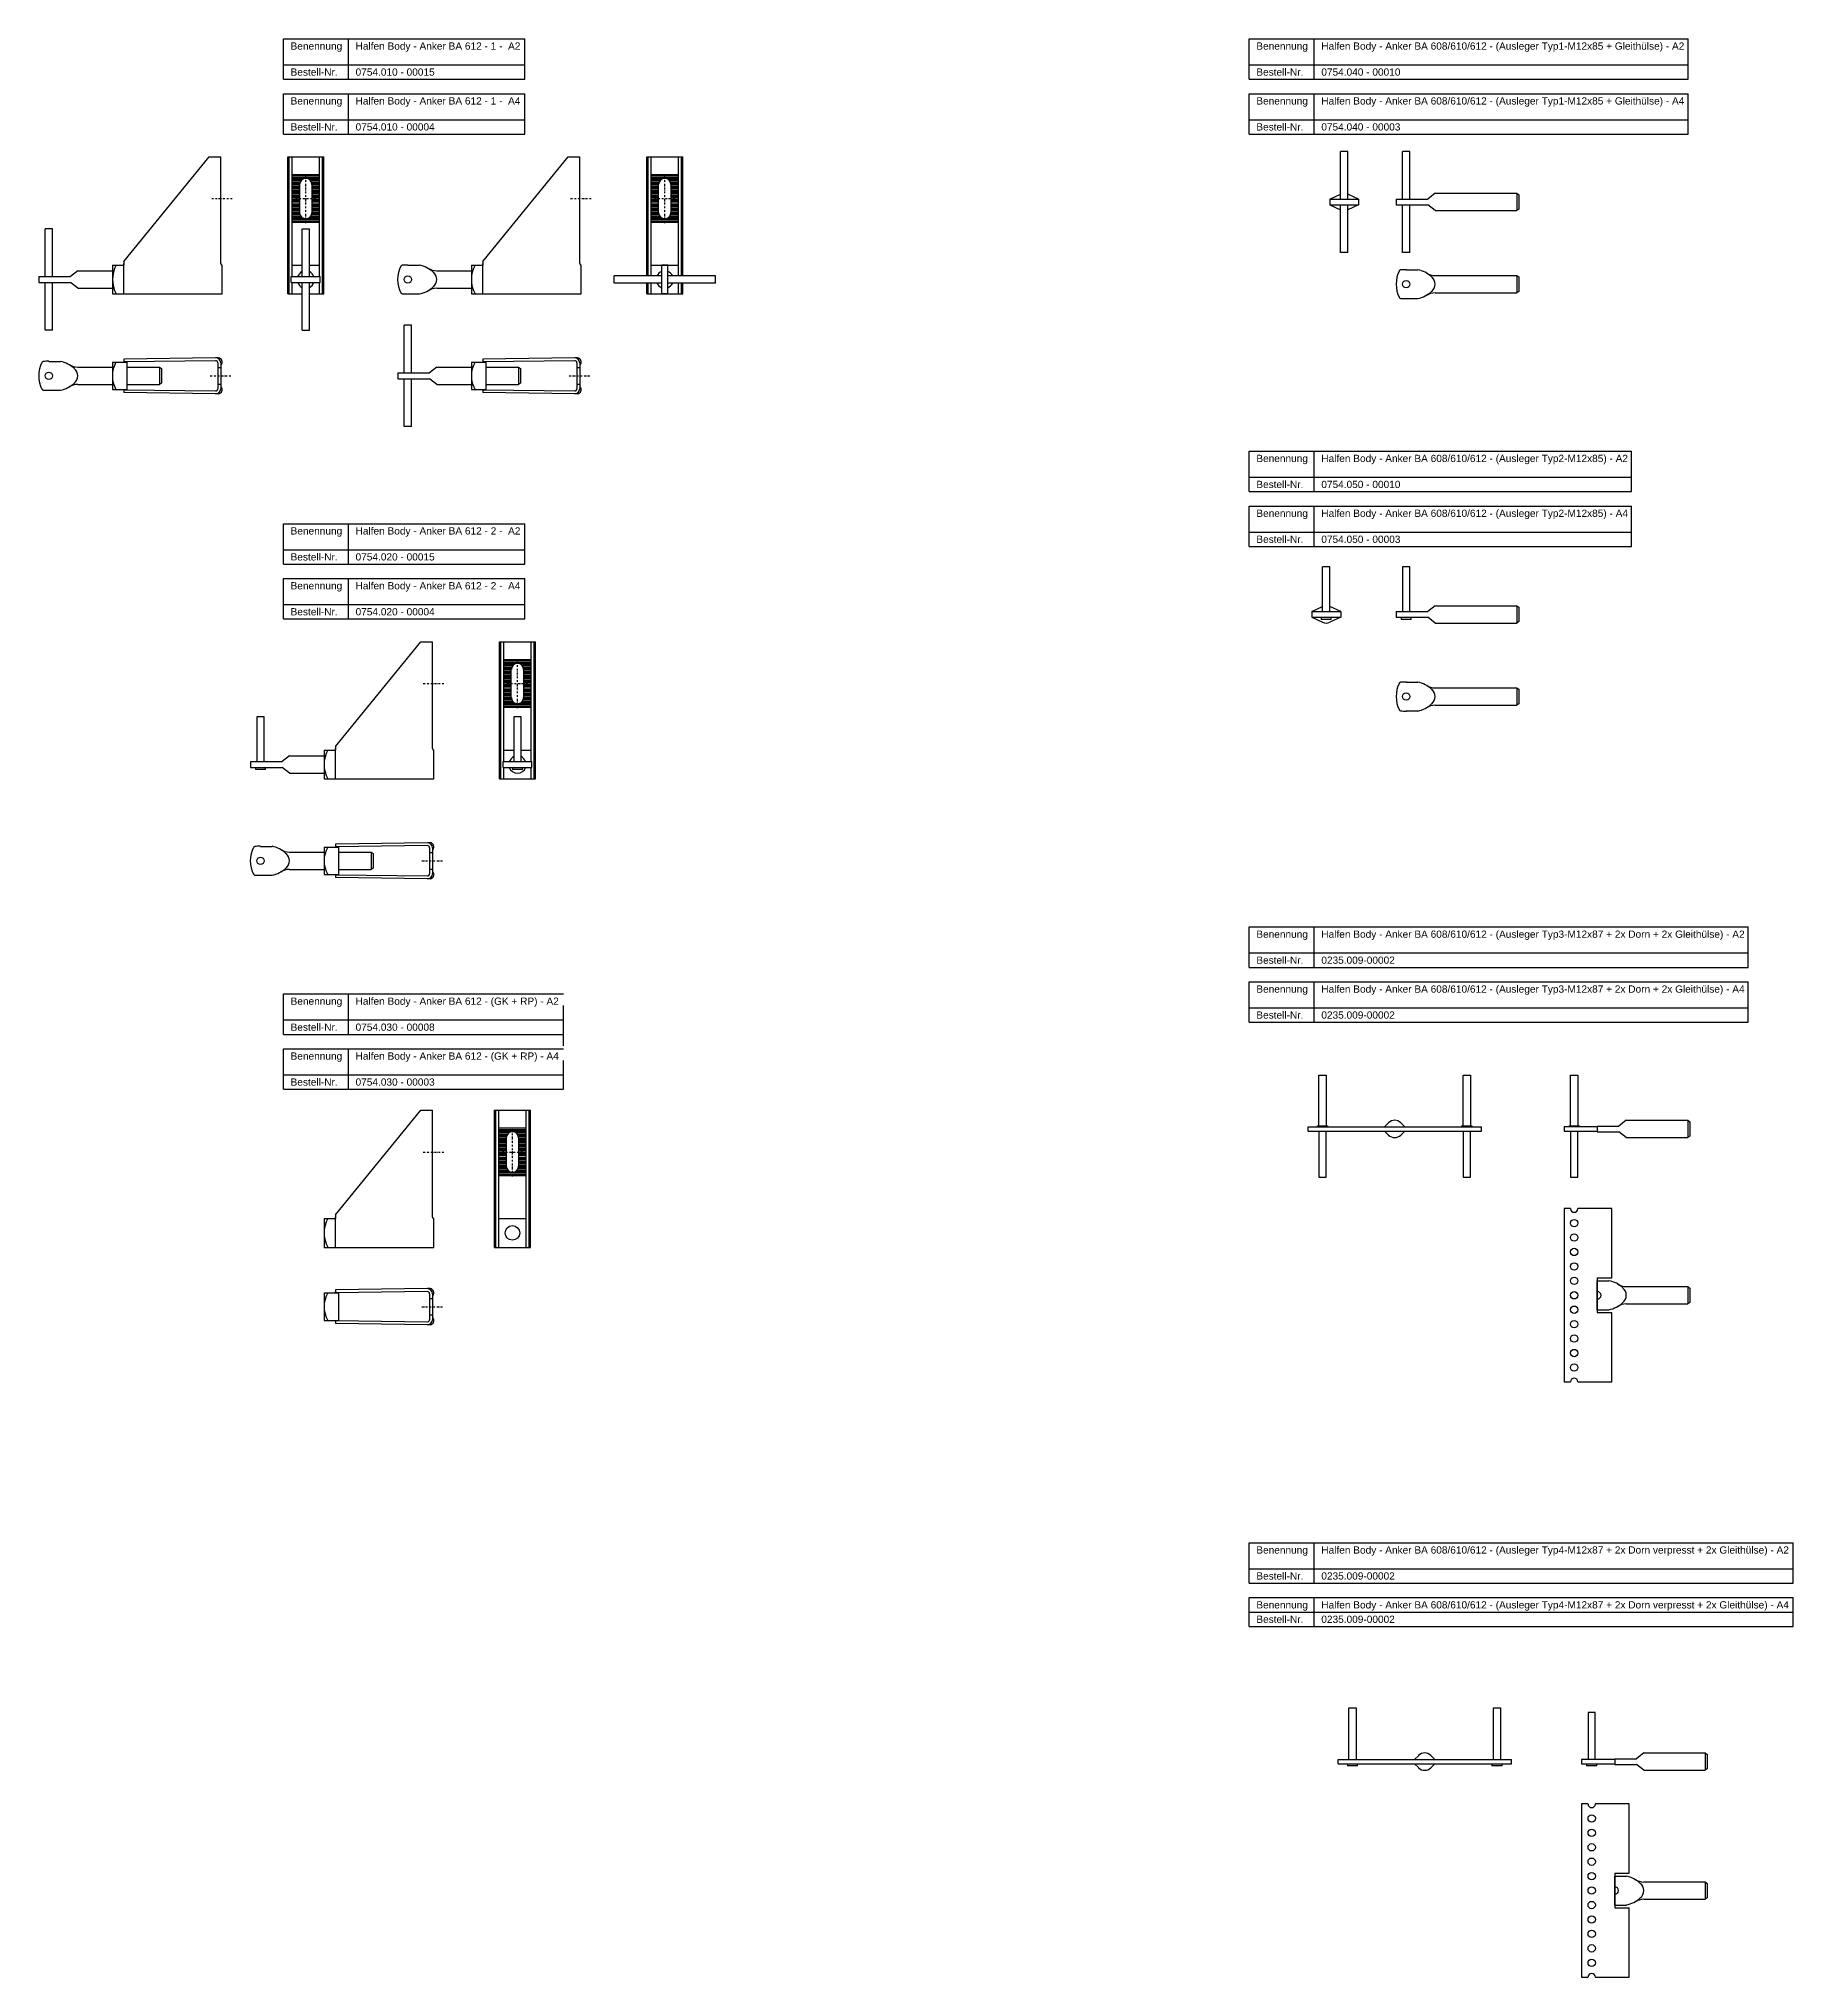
# Model space of a CAD drawing. Header units: millimetres. Extents: x 424 to 1638, y -484 to 859.
import ezdxf

# ---------------------------------------------------------------- set-up
doc = ezdxf.new("R2010")
doc.units = ezdxf.units.MM
doc.header["$LTSCALE"] = 10
doc.linetypes.add('STRICHPUNKT2', pattern=[0.5, 0.25, -0.125, 0, -0.125])
doc.layers.add('HALFEN', color=2, linetype='Continuous')
doc.styles.add('ARIAL50', font='ARIAL.TTF', dxfattribs={"height": 5})

msp = doc.modelspace()

# ---------------------------------------------------------------- linework, layer by layer
at = {"layer": 'HALFEN'}
for p, q in [((592.9, 858.5), (760.1, 858.5)), ((592.9, 830.5), (592.9, 858.5)), ((637.9, 830.5), (637.9, 858.5)), ((760.1, 830.5), (760.1, 858.5)), ((1261.6, 858.5), (1565.7, 858.5)), ((1261.6, 830.5), (1261.6, 858.5)), ((1306.6, 830.5), (1306.6, 858.5)), ((1565.7, 830.5), (1565.7, 858.5)), ((592.9, 840.5), (760.1, 840.5)), ((1261.6, 840.5), (1565.7, 840.5)), ((592.9, 830.5), (760.1, 830.5)), ((592.9, 820.5), (760.1, 820.5)), ((592.9, 792.5), (592.9, 820.5)), ((637.9, 792.5), (637.9, 820.5)), ((760.1, 792.5), (760.1, 820.5)), ((1261.6, 830.5), (1565.7, 830.5)), ((1261.6, 820.5), (1565.7, 820.5)), ((1261.6, 792.5), (1261.6, 820.5)), ((1306.6, 792.5), (1306.6, 820.5)), ((1565.7, 792.5), (1565.7, 820.5)), ((592.9, 802.5), (760.1, 802.5)), ((592.9, 792.5), (760.1, 792.5)), ((1261.6, 802.5), (1565.7, 802.5)), ((1261.6, 792.5), (1565.7, 792.5)), ((1324.9, 747.5), (1324.9, 780.5)), ((1329.9, 780.5), (1324.9, 780.5)), ((1329.9, 747.5), (1329.9, 780.5)), ((1367.9, 747.5), (1367.9, 780.5)), ((1372.9, 780.5), (1367.9, 780.5)), ((1372.9, 747.5), (1372.9, 780.5)), ((482.5, 704.3), (541.5, 776.8)), ((541.5, 776.8), (549.5, 776.8)), ((549.5, 702.8), (549.5, 776.8)), ((595.9, 681.8), (595.9, 776.8)), ((595.9, 776.8), (620.9, 776.8)), ((596.9, 681.8), (596.9, 776.8)), ((598.9, 693.8), (598.9, 776.8)), ((617.9, 693.8), (617.9, 776.8)), ((619.9, 681.8), (619.9, 776.8)), ((620.9, 681.8), (620.9, 776.8)), ((731.1, 704.3), (790.1, 776.8)), ((790.1, 776.8), (798.1, 776.8)), ((798.1, 702.8), (798.1, 776.8)), ((844.5, 776.8), (869.5, 776.8)), ((844.5, 694.3), (844.5, 776.8)), ((845.5, 694.3), (845.5, 776.8)), ((847.5, 694.3), (847.5, 776.8)), ((866.5, 694.3), (866.5, 776.8)), ((868.5, 694.3), (868.5, 776.8)), ((869.5, 694.3), (869.5, 776.8)), ((617.9, 764.3), (598.9, 764.3)), ((617.9, 763.3), (598.9, 763.3)), ((617.9, 762.3), (598.9, 762.3)), ((606.4, 761.3), (598.9, 761.3)), ((605.2, 760.3), (598.9, 760.3)), ((604.6, 759.3), (598.9, 759.3)), ((604.3, 758.3), (598.9, 758.3)), ((604.2, 757.3), (598.9, 757.3)), ((604.2, 756.3), (598.9, 756.3)), ((604.2, 755.3), (598.9, 755.3)), ((604.2, 754.3), (598.9, 754.3)), ((604.2, 753.3), (598.9, 753.3)), ((604.2, 752.3), (598.9, 752.3)), ((604.2, 738.1), (604.2, 757.6)), ((617.9, 761.3), (610.4, 761.3)), ((617.9, 760.3), (611.7, 760.3)), ((617.9, 759.3), (612.3, 759.3)), ((617.9, 758.3), (612.6, 758.3)), ((612.7, 757.6), (612.7, 738.1)), ((617.9, 757.3), (612.7, 757.3)), ((617.9, 756.3), (612.7, 756.3)), ((617.9, 755.3), (612.7, 755.3)), ((617.9, 754.3), (612.7, 754.3)), ((617.9, 753.3), (612.7, 753.3)), ((617.9, 752.3), (612.7, 752.3)), ((866.5, 764.3), (847.5, 764.3)), ((866.5, 763.3), (847.5, 763.3)), ((866.5, 762.3), (847.5, 762.3)), ((855, 761.3), (847.5, 761.3)), ((853.8, 760.3), (847.5, 760.3)), ((853.1, 759.3), (847.5, 759.3)), ((852.8, 758.3), (847.5, 758.3)), ((852.7, 757.3), (847.5, 757.3)), ((852.7, 756.3), (847.5, 756.3)), ((852.7, 755.3), (847.5, 755.3)), ((852.7, 754.3), (847.5, 754.3)), ((852.7, 753.3), (847.5, 753.3)), ((852.7, 752.3), (847.5, 752.3)), ((852.7, 738.1), (852.7, 757.6)), ((866.5, 761.3), (859, 761.3)), ((866.5, 760.3), (860.2, 760.3)), ((866.5, 759.3), (860.9, 759.3)), ((866.5, 758.3), (861.2, 758.3)), ((861.2, 757.6), (861.2, 738.1)), ((866.5, 757.3), (861.2, 757.3)), ((866.5, 756.3), (861.2, 756.3)), ((866.5, 755.3), (861.2, 755.3)), ((866.5, 754.3), (861.2, 754.3)), ((866.5, 753.3), (861.2, 753.3)), ((866.5, 752.3), (861.2, 752.3)), ((604.2, 751.3), (598.9, 751.3)), ((604.2, 750.3), (598.9, 750.3)), ((604.2, 749.3), (598.9, 749.3)), ((604.2, 748.3), (598.9, 748.3)), ((604.2, 747.3), (598.9, 747.3)), ((604.2, 746.3), (598.9, 746.3)), ((604.2, 745.3), (598.9, 745.3)), ((598.9, 744.3), (604.2, 744.3)), ((604.2, 743.3), (598.9, 743.3)), ((604.2, 742.3), (598.9, 742.3)), ((604.2, 741.3), (598.9, 741.3)), ((604.2, 740.3), (598.9, 740.3)), ((604.2, 739.3), (598.9, 739.3)), ((617.9, 751.3), (612.7, 751.3)), ((617.9, 750.3), (612.7, 750.3)), ((617.9, 749.3), (612.7, 749.3)), ((617.9, 748.3), (612.7, 748.3)), ((617.9, 747.3), (612.7, 747.3)), ((617.9, 746.3), (612.7, 746.3)), ((617.9, 745.3), (612.7, 745.3)), ((612.7, 744.3), (617.9, 744.3)), ((617.9, 743.3), (612.7, 743.3)), ((617.9, 742.3), (612.7, 742.3)), ((617.9, 741.3), (612.7, 741.3)), ((617.9, 740.3), (612.7, 740.3)), ((617.9, 739.3), (612.7, 739.3)), ((852.7, 751.3), (847.5, 751.3)), ((852.7, 750.3), (847.5, 750.3)), ((852.7, 749.3), (847.5, 749.3)), ((852.7, 748.3), (847.5, 748.3)), ((852.7, 747.3), (847.5, 747.3)), ((852.7, 746.3), (847.5, 746.3)), ((852.7, 745.3), (847.5, 745.3)), ((847.5, 744.3), (852.7, 744.3)), ((852.7, 743.3), (847.5, 743.3)), ((852.7, 742.3), (847.5, 742.3)), ((852.7, 741.3), (847.5, 741.3)), ((852.7, 740.3), (847.5, 740.3)), ((852.7, 739.3), (847.5, 739.3)), ((866.5, 751.3), (861.2, 751.3)), ((866.5, 750.3), (861.2, 750.3)), ((866.5, 749.3), (861.2, 749.3)), ((866.5, 748.3), (861.2, 748.3)), ((866.5, 747.3), (861.2, 747.3)), ((866.5, 746.3), (861.2, 746.3)), ((866.5, 745.3), (861.2, 745.3)), ((861.2, 744.3), (866.5, 744.3)), ((866.5, 743.3), (861.2, 743.3)), ((866.5, 742.3), (861.2, 742.3)), ((866.5, 741.3), (861.2, 741.3)), ((866.5, 740.3), (861.2, 740.3)), ((866.5, 739.3), (861.2, 739.3)), ((1317.4, 747.5), (1324.9, 751)), ((1317.4, 747.5), (1337.4, 747.5)), ((1317.4, 747.5), (1317.4, 743.5)), ((1317.4, 743.5), (1337.4, 743.5)), ((1317.4, 743.5), (1324.9, 740.1)), ((1324.9, 710.5), (1324.9, 743.5)), ((1337.4, 747.5), (1329.9, 751)), ((1329.9, 710.5), (1329.9, 743.5)), ((1337.4, 743.5), (1329.9, 740.1)), ((1337.4, 747.5), (1337.4, 743.5)), ((1363.4, 747.5), (1385.4, 747.5)), ((1363.4, 747.5), (1363.4, 743.5)), ((1363.4, 743.5), (1385.4, 743.5)), ((1367.9, 710.5), (1367.9, 743.5)), ((1372.9, 710.5), (1372.9, 743.5)), ((1390.4, 751.5), (1385.4, 747.5)), ((1390.4, 739.5), (1385.4, 743.5)), ((1390.4, 751.5), (1447, 751.5)), ((1390.4, 739.5), (1447, 739.5)), ((1447, 751.5), (1447, 739.5)), ((1447, 751.5), (1448.4, 750.5)), ((1448.4, 740.5), (1447, 739.5)), ((1448.4, 750.5), (1448.4, 740.5)), ((428, 693.8), (428, 726.8)), ((433, 726.8), (428, 726.8)), ((433, 693.8), (433, 726.8)), ((604.2, 738.3), (598.9, 738.3)), ((604.3, 737.3), (598.9, 737.3)), ((604.6, 736.3), (598.9, 736.3)), ((605.2, 735.3), (598.9, 735.3)), ((606.4, 734.3), (598.9, 734.3)), ((617.9, 733.3), (598.9, 733.3)), ((617.9, 732.3), (598.9, 732.3)), ((617.9, 731.3), (598.9, 731.3)), ((605.9, 693.8), (605.9, 726.8)), ((605.9, 726.8), (610.9, 726.8)), ((617.9, 734.3), (610.4, 734.3)), ((610.9, 693.8), (610.9, 726.8)), ((617.9, 735.3), (611.7, 735.3)), ((617.9, 736.3), (612.3, 736.3)), ((617.9, 737.3), (612.6, 737.3)), ((617.9, 738.3), (612.7, 738.3)), ((852.7, 738.3), (847.5, 738.3)), ((852.8, 737.3), (847.5, 737.3)), ((853.1, 736.3), (847.5, 736.3)), ((853.8, 735.3), (847.5, 735.3)), ((855, 734.3), (847.5, 734.3)), ((866.5, 733.3), (847.5, 733.3)), ((866.5, 732.3), (847.5, 732.3)), ((866.5, 731.3), (847.5, 731.3)), ((866.5, 734.3), (859, 734.3)), ((866.5, 735.3), (860.2, 735.3)), ((866.5, 736.3), (860.9, 736.3)), ((866.5, 738.3), (861.2, 738.3)), ((866.5, 737.3), (861.2, 737.3)), ((474.5, 701.8), (474.5, 681.8)), ((474.5, 701.8), (482.5, 701.8)), ((482.5, 704.3), (482.5, 701.8)), ((482.5, 681.8), (482.5, 702.8)), ((550.5, 681.8), (550.5, 701.8)), ((550.5, 701.8), (550.5, 701.8)), ((598.9, 701.8), (605.9, 701.8)), ((610.9, 701.8), (617.9, 701.8)), ((679.1, 701.8), (687.1, 701.8)), ((723.1, 701.8), (723.1, 681.8)), ((723.1, 701.8), (731.1, 701.8)), ((731.1, 704.3), (731.1, 701.8)), ((731.1, 681.8), (731.1, 702.8)), ((799.1, 681.8), (799.1, 701.8)), ((799.1, 701.8), (799.1, 701.8)), ((847.5, 701.8), (866.5, 701.8)), ((855, 681.8), (855, 701.8)), ((859, 701.8), (855, 701.8)), ((859, 681.8), (859, 701.8)), ((1329.9, 710.5), (1324.9, 710.5)), ((1372.9, 710.5), (1367.9, 710.5)), ((1370.4, 698.6), (1378.4, 698.6)), ((423.5, 693.8), (445.5, 693.8)), ((423.5, 693.8), (423.5, 689.8)), ((423.5, 689.8), (445.5, 689.8)), ((428, 656.8), (428, 689.8)), ((433, 656.8), (433, 689.8)), ((450.5, 697.8), (445.5, 693.8)), ((450.5, 685.8), (445.5, 689.8)), ((450.5, 697.8), (474.5, 697.8)), ((450.5, 685.8), (474.5, 685.8)), ((598.4, 693.8), (618.4, 693.8)), ((598.4, 689.8), (598.4, 693.8)), ((598.4, 689.8), (618.4, 689.8)), ((598.9, 681.8), (598.9, 689.8)), ((605.9, 656.8), (605.9, 689.8)), ((610.9, 656.8), (610.9, 689.8)), ((617.9, 681.8), (617.9, 689.8)), ((618.4, 689.8), (618.4, 693.8)), ((699.1, 697.8), (723.1, 697.8)), ((699.1, 685.8), (723.1, 685.8)), ((855, 694.3), (822, 694.3)), ((822, 689.3), (822, 694.3)), ((855, 689.3), (822, 689.3)), ((844.5, 681.8), (844.5, 689.3)), ((845.5, 681.8), (845.5, 689.3)), ((847.5, 681.8), (847.5, 689.3)), ((892, 694.3), (859, 694.3)), ((892, 689.3), (859, 689.3)), ((866.5, 681.8), (866.5, 689.3)), ((868.5, 681.8), (868.5, 689.3)), ((869.5, 681.8), (869.5, 689.3)), ((892, 689.3), (892, 694.3)), ((1390.4, 694.6), (1447, 694.6)), ((1447, 694.6), (1447, 682.6)), ((1447, 694.6), (1448.4, 693.6)), ((1448.4, 693.6), (1448.4, 683.6)), ((474.5, 681.8), (550.5, 681.8)), ((595.9, 681.8), (605.9, 681.8)), ((610.9, 681.8), (620.9, 681.8)), ((679.1, 681.8), (687.1, 681.8)), ((723.1, 681.8), (799.1, 681.8)), ((844.5, 681.8), (869.5, 681.8)), ((859, 681.8), (855, 681.8)), ((1370.4, 678.6), (1378.4, 678.6)), ((1390.4, 682.6), (1447, 682.6)), ((1448.4, 683.6), (1447, 682.6)), ((676.6, 627.1), (676.6, 660.1)), ((681.6, 660.1), (676.6, 660.1)), ((681.6, 627.1), (681.6, 660.1)), ((433, 656.8), (428, 656.8)), ((605.9, 656.8), (610.9, 656.8)), ((430.5, 635.1), (438.5, 635.1)), ((450.5, 631.1), (474.5, 631.1)), ((474.5, 634.6), (474.5, 615.6)), ((474.5, 634.6), (484.5, 634.6)), ((546, 637.6), (482.5, 636.7)), ((482.5, 636.7), (482.5, 634.7)), ((546, 635.6), (482.5, 634.7)), ((484.5, 634.6), (484.5, 615.6)), ((484.5, 631.1), (507.1, 631.1)), ((507.1, 631.1), (507.1, 619.1)), ((507.1, 631.1), (508.5, 630.1)), ((548, 637.6), (546, 637.6)), ((547.5, 634.1), (547.5, 616.1)), ((549.5, 634.1), (549.5, 616.1)), ((699.1, 631.1), (694.1, 627.1)), ((699.1, 631.1), (723.1, 631.1)), ((723.1, 634.6), (723.1, 615.6)), ((723.1, 634.6), (733.1, 634.6)), ((794.6, 637.6), (731.1, 636.7)), ((731.1, 636.7), (731.1, 634.7)), ((794.6, 635.6), (731.1, 634.7)), ((733.1, 634.6), (733.1, 615.6)), ((733.1, 631.1), (755.7, 631.1)), ((755.7, 631.1), (755.7, 619.1)), ((755.7, 631.1), (757.1, 630.1)), ((796.6, 637.6), (794.6, 637.6)), ((796.1, 634.1), (796.1, 616.1)), ((798.1, 634.1), (798.1, 616.1)), ((450.5, 619.1), (474.5, 619.1)), ((484.5, 619.1), (507.1, 619.1)), ((508.5, 620.1), (507.1, 619.1)), ((508.5, 630.1), (508.5, 620.1)), ((672.1, 627.1), (694.1, 627.1)), ((672.1, 627.1), (672.1, 623.1)), ((672.1, 623.1), (694.1, 623.1)), ((676.6, 590.1), (676.6, 623.1)), ((681.6, 590.1), (681.6, 623.1)), ((699.1, 619.1), (694.1, 623.1)), ((699.1, 619.1), (723.1, 619.1)), ((733.1, 619.1), (755.7, 619.1)), ((757.1, 620.1), (755.7, 619.1)), ((757.1, 630.1), (757.1, 620.1)), ((430.5, 615.1), (438.5, 615.1)), ((474.5, 615.6), (484.5, 615.6)), ((482.5, 615.5), (546, 614.6)), ((482.5, 615.5), (482.5, 613.5)), ((546, 612.6), (482.5, 613.5)), ((548, 612.6), (546, 612.6)), ((723.1, 615.6), (733.1, 615.6)), ((731.1, 615.5), (794.6, 614.6)), ((731.1, 615.5), (731.1, 613.5)), ((794.6, 612.6), (731.1, 613.5)), ((796.6, 612.6), (794.6, 612.6)), ((681.6, 590.1), (676.6, 590.1)), ((1261.6, 572.9), (1526.3, 572.9)), ((1261.6, 544.9), (1261.6, 572.9)), ((1306.6, 544.9), (1306.6, 572.9)), ((1526.3, 544.9), (1526.3, 572.9)), ((1261.6, 554.9), (1526.3, 554.9)), ((1261.6, 544.9), (1526.3, 544.9)), ((1261.6, 534.9), (1526.3, 534.9)), ((1261.6, 506.9), (1261.6, 534.9)), ((1306.6, 506.9), (1306.6, 534.9)), ((1526.3, 506.9), (1526.3, 534.9)), ((592.9, 522.7), (760.1, 522.7)), ((592.9, 494.7), (592.9, 522.7)), ((637.9, 494.7), (637.9, 522.7)), ((760.1, 494.7), (760.1, 522.7)), ((1261.6, 516.9), (1526.3, 516.9)), ((592.9, 504.7), (760.1, 504.7)), ((1261.6, 506.9), (1526.3, 506.9)), ((592.9, 494.7), (760.1, 494.7)), ((592.9, 484.7), (760.1, 484.7)), ((592.9, 456.7), (592.9, 484.7)), ((637.9, 456.7), (637.9, 484.7)), ((760.1, 456.7), (760.1, 484.7)), ((1312.5, 461.9), (1312.5, 492.9)), ((1317.5, 492.9), (1312.5, 492.9)), ((1317.5, 461.9), (1317.5, 492.9)), ((1367.9, 492.9), (1367.9, 461.9)), ((1372.9, 492.9), (1367.9, 492.9)), ((1372.9, 461.9), (1372.9, 492.9)), ((592.9, 466.7), (760.1, 466.7)), ((592.9, 456.7), (760.1, 456.7)), ((1305, 461.9), (1312.5, 465.3)), ((1305, 461.9), (1325, 461.9)), ((1305, 461.9), (1305, 457.9)), ((1305, 457.9), (1325, 457.9)), ((1305, 457.9), (1312.5, 454.4)), ((1311.5, 457.9), (1311.5, 456.4)), ((1325, 461.9), (1317.5, 465.3)), ((1325, 457.9), (1317.5, 454.4)), ((1318.5, 456.4), (1318.5, 457.9)), ((1325, 461.9), (1325, 457.9)), ((1363.4, 461.9), (1385.4, 461.9)), ((1363.4, 461.9), (1363.4, 457.9)), ((1363.4, 457.9), (1385.4, 457.9)), ((1366.9, 457.9), (1366.9, 456.4)), ((1373.9, 456.4), (1373.9, 457.9)), ((1390.4, 465.9), (1385.4, 461.9)), ((1390.4, 453.9), (1385.4, 457.9)), ((1390.4, 465.9), (1447, 465.9)), ((1447, 465.9), (1447, 453.9)), ((1447, 465.9), (1448.4, 464.9)), ((1448.4, 464.9), (1448.4, 454.9)), ((1318.5, 456.4), (1311.5, 456.4)), ((1373.9, 456.4), (1366.9, 456.4)), ((1390.4, 453.9), (1447, 453.9)), ((1448.4, 454.9), (1447, 453.9)), ((629.1, 368.4), (688.1, 440.9)), ((688.1, 440.9), (696.1, 440.9)), ((696.1, 366.9), (696.1, 440.9)), ((742.5, 345.9), (742.5, 440.9)), ((742.5, 440.9), (767.5, 440.9)), ((743.5, 345.9), (743.5, 440.9)), ((745.5, 357.9), (745.5, 440.9)), ((764.5, 357.9), (764.5, 440.9)), ((766.5, 345.9), (766.5, 440.9)), ((767.5, 345.9), (767.5, 440.9)), ((764.5, 428.4), (745.5, 428.4)), ((764.5, 427.4), (745.5, 427.4)), ((764.5, 426.4), (745.5, 426.4)), ((753, 425.4), (745.5, 425.4)), ((751.7, 424.4), (745.5, 424.4)), ((751.1, 423.4), (745.5, 423.4)), ((750.8, 422.4), (745.5, 422.4)), ((750.7, 421.4), (745.5, 421.4)), ((750.7, 420.4), (745.5, 420.4)), ((750.7, 419.4), (745.5, 419.4)), ((750.7, 418.4), (745.5, 418.4)), ((750.7, 417.4), (745.5, 417.4)), ((750.7, 416.4), (745.5, 416.4)), ((750.7, 402.2), (750.7, 421.7)), ((764.5, 425.4), (757, 425.4)), ((764.5, 424.4), (758.2, 424.4)), ((764.5, 423.4), (758.9, 423.4)), ((764.5, 422.4), (759.2, 422.4)), ((759.2, 421.7), (759.2, 402.2)), ((764.5, 421.4), (759.2, 421.4)), ((764.5, 420.4), (759.2, 420.4)), ((764.5, 419.4), (759.2, 419.4)), ((764.5, 418.4), (759.2, 418.4)), ((764.5, 417.4), (759.2, 417.4)), ((764.5, 416.4), (759.2, 416.4)), ((750.7, 415.4), (745.5, 415.4)), ((750.7, 414.4), (745.5, 414.4)), ((750.7, 413.4), (745.5, 413.4)), ((750.7, 412.4), (745.5, 412.4)), ((750.7, 411.4), (745.5, 411.4)), ((750.7, 410.4), (745.5, 410.4)), ((750.7, 409.4), (745.5, 409.4)), ((745.5, 408.4), (750.7, 408.4)), ((750.7, 407.4), (745.5, 407.4)), ((750.7, 406.4), (745.5, 406.4)), ((750.7, 405.4), (745.5, 405.4)), ((750.7, 404.4), (745.5, 404.4)), ((750.7, 403.4), (745.5, 403.4)), ((764.5, 415.4), (759.2, 415.4)), ((764.5, 414.4), (759.2, 414.4)), ((764.5, 413.4), (759.2, 413.4)), ((764.5, 412.4), (759.2, 412.4)), ((764.5, 411.4), (759.2, 411.4)), ((764.5, 410.4), (759.2, 410.4)), ((764.5, 409.4), (759.2, 409.4)), ((759.2, 408.4), (764.5, 408.4)), ((764.5, 407.4), (759.2, 407.4)), ((764.5, 406.4), (759.2, 406.4)), ((764.5, 405.4), (759.2, 405.4)), ((764.5, 404.4), (759.2, 404.4)), ((764.5, 403.4), (759.2, 403.4)), ((1370.4, 413), (1378.4, 413)), ((1390.4, 409), (1447, 409)), ((1447, 409), (1447, 397)), ((1447, 409), (1448.4, 408)), ((1448.4, 408), (1448.4, 398)), ((750.7, 402.4), (745.5, 402.4)), ((750.8, 401.4), (745.5, 401.4)), ((751.1, 400.4), (745.5, 400.4)), ((751.7, 399.4), (745.5, 399.4)), ((753, 398.4), (745.5, 398.4)), ((764.5, 397.4), (745.5, 397.4)), ((764.5, 396.4), (745.5, 396.4)), ((764.5, 395.4), (745.5, 395.4)), ((764.5, 398.4), (757, 398.4)), ((764.5, 399.4), (758.2, 399.4)), ((764.5, 400.4), (758.9, 400.4)), ((764.5, 402.4), (759.2, 402.4)), ((764.5, 401.4), (759.2, 401.4)), ((1370.4, 393), (1378.4, 393)), ((1390.4, 397), (1447, 397)), ((1448.4, 398), (1447, 397)), ((574.6, 388.9), (574.6, 357.9)), ((579.6, 388.9), (574.6, 388.9)), ((579.6, 357.9), (579.6, 388.9)), ((752.5, 388.9), (752.5, 357.9)), ((757.5, 388.9), (752.5, 388.9)), ((757.5, 357.9), (757.5, 388.9)), ((621.1, 365.9), (621.1, 345.9)), ((621.1, 365.9), (629.1, 365.9)), ((629.1, 368.4), (629.1, 365.9)), ((629.1, 345.9), (629.1, 366.9)), ((697.1, 345.9), (697.1, 365.9)), ((697.1, 365.9), (697.1, 365.9)), ((745.5, 365.9), (752.5, 365.9)), ((757.5, 365.9), (764.5, 365.9)), ((570.1, 357.9), (592.1, 357.9)), ((570.1, 357.9), (570.1, 353.9)), ((570.1, 353.9), (592.1, 353.9)), ((573.6, 353.9), (573.6, 352.4)), ((580.6, 352.4), (573.6, 352.4)), ((580.6, 352.4), (580.6, 353.9)), ((597.1, 361.9), (592.1, 357.9)), ((597.1, 349.9), (592.1, 353.9)), ((597.1, 361.9), (621.1, 361.9)), ((597.1, 349.9), (621.1, 349.9)), ((745, 357.9), (765, 357.9)), ((745, 353.9), (745, 357.9)), ((745, 353.9), (765, 353.9)), ((745.5, 345.9), (745.5, 353.9)), ((751.5, 353.9), (751.5, 352.4)), ((758.5, 352.4), (751.5, 352.4)), ((758.5, 352.4), (758.5, 353.9)), ((764.5, 345.9), (764.5, 353.9)), ((765, 353.9), (765, 357.9)), ((621.1, 345.9), (697.1, 345.9)), ((742.5, 345.9), (767.5, 345.9)), ((577.1, 299.2), (585.1, 299.2)), ((621.1, 298.7), (621.1, 279.7)), ((621.1, 298.7), (631.1, 298.7)), ((692.6, 301.7), (629.1, 300.8)), ((629.1, 300.8), (629.1, 298.8)), ((692.6, 299.7), (629.1, 298.8)), ((631.1, 298.7), (631.1, 279.7)), ((694.6, 301.7), (692.6, 301.7)), ((694.1, 298.2), (694.1, 280.2)), ((696.1, 298.2), (696.1, 280.2)), ((597.1, 295.2), (621.1, 295.2)), ((597.1, 283.2), (621.1, 283.2)), ((631.1, 295.2), (653.7, 295.2)), ((631.1, 283.2), (653.7, 283.2)), ((653.7, 295.2), (653.7, 283.2)), ((653.7, 295.2), (655.1, 294.2)), ((655.1, 284.2), (653.7, 283.2)), ((655.1, 294.2), (655.1, 284.2)), ((577.1, 279.2), (585.1, 279.2)), ((621.1, 279.7), (631.1, 279.7)), ((629.1, 279.6), (692.6, 278.7)), ((629.1, 279.6), (629.1, 277.6)), ((692.6, 276.7), (629.1, 277.6)), ((694.6, 276.7), (692.6, 276.7)), ((1261.6, 243.4), (1607.1, 243.4)), ((1261.6, 215.4), (1261.6, 243.4)), ((1306.6, 215.4), (1306.6, 243.4)), ((1607.1, 215.4), (1607.1, 243.4)), ((1261.6, 225.4), (1607.1, 225.4)), ((1261.6, 215.4), (1607.1, 215.4)), ((1261.6, 205.4), (1607.1, 205.4)), ((1261.6, 177.4), (1261.6, 205.4)), ((1306.6, 177.4), (1306.6, 205.4)), ((1607.1, 177.4), (1607.1, 205.4)), ((592.9, 197), (786.9, 197)), ((592.9, 169), (592.9, 197)), ((637.9, 169), (637.9, 197)), ((786.9, 161), (786.9, 189)), ((592.9, 179), (786.9, 179)), ((1261.6, 187.4), (1607.1, 187.4)), ((1261.6, 177.4), (1607.1, 177.4)), ((592.9, 169), (786.9, 169)), ((592.9, 159), (786.9, 159)), ((592.9, 131), (592.9, 159)), ((637.9, 131), (637.9, 159)), ((786.9, 131), (786.9, 151)), ((592.9, 141), (786.9, 141)), ((1309.9, 105.7), (1309.9, 140.7)), ((1309.9, 140.7), (1314.9, 140.7)), ((1314.9, 140.7), (1314.9, 105.7)), ((1409.9, 105.7), (1409.9, 140.7)), ((1409.9, 140.7), (1414.9, 140.7)), ((1414.9, 140.7), (1414.9, 105.7)), ((1484.2, 105.7), (1484.2, 140.7)), ((1484.2, 140.7), (1489.2, 140.7)), ((1489.2, 140.7), (1489.2, 105.7)), ((592.9, 131), (786.9, 131)), ((629.1, 44), (688.1, 116.5)), ((688.1, 116.5), (696.1, 116.5)), ((696.1, 42.5), (696.1, 116.5)), ((739, 21.5), (739, 116.5)), ((739, 116.5), (764, 116.5)), ((740, 21.5), (740, 116.5)), ((742, 21.5), (742, 116.5)), ((761, 21.5), (761, 116.5)), ((763, 21.5), (763, 116.5)), ((764, 21.5), (764, 116.5)), ((1355.4, 105), (1358.2, 107.8)), ((1369.4, 105), (1366.6, 107.8)), ((1522.7, 109.5), (1517.7, 105.5)), ((1522.7, 109.5), (1565.3, 109.5)), ((1565.3, 109.5), (1565.3, 97.5)), ((1565.3, 109.5), (1566.7, 108.5)), ((1566.7, 108.5), (1566.7, 98.5)), ((761, 104), (742, 104)), ((761, 103), (742, 103)), ((761, 102), (742, 102)), ((749.5, 101), (742, 101)), ((748.3, 100), (742, 100)), ((747.7, 99), (742, 99)), ((747.3, 98), (742, 98)), ((747.3, 97), (742, 97)), ((747.3, 96), (742, 96)), ((747.3, 95), (742, 95)), ((747.3, 94), (742, 94)), ((747.3, 77.8), (747.3, 97.3)), ((761, 101), (753.5, 101)), ((761, 100), (754.8, 100)), ((761, 99), (755.4, 99)), ((761, 98), (755.7, 98)), ((755.8, 97.3), (755.8, 77.8)), ((761, 97), (755.8, 97)), ((761, 96), (755.8, 96)), ((761, 95), (755.8, 95)), ((761, 94), (755.8, 94)), ((1302.4, 105), (1422.4, 105)), ((1302.4, 102), (1302.4, 105)), ((1302.4, 102), (1422.4, 102)), ((1308.9, 105), (1308.9, 105.7)), ((1308.9, 105.7), (1315.9, 105.7)), ((1309.9, 102), (1309.9, 70)), ((1314.9, 70), (1314.9, 102)), ((1315.9, 105.7), (1315.9, 105)), ((1355.4, 102), (1358.2, 99.3)), ((1369.4, 102), (1366.6, 99.3)), ((1408.9, 105), (1408.9, 105.7)), ((1408.9, 105.7), (1415.9, 105.7)), ((1409.9, 102), (1409.9, 70)), ((1414.9, 70), (1414.9, 102)), ((1415.9, 105.7), (1415.9, 105)), ((1422.4, 102), (1422.4, 105)), ((1502.7, 105), (1479.7, 105)), ((1479.7, 105), (1479.7, 102)), ((1479.7, 102), (1502.7, 102)), ((1483.2, 105), (1483.2, 105.7)), ((1483.2, 105.7), (1490.2, 105.7)), ((1484.2, 102), (1484.2, 70)), ((1489.2, 70), (1489.2, 102)), ((1490.2, 105.7), (1490.2, 105)), ((1502.7, 105.5), (1517.7, 105.5)), ((1502.7, 105.5), (1502.7, 101.5)), ((1502.7, 101.5), (1517.7, 101.5)), ((1522.7, 97.5), (1517.7, 101.5)), ((1522.7, 97.5), (1565.3, 97.5)), ((1566.7, 98.5), (1565.3, 97.5)), ((747.3, 93), (742, 93)), ((747.3, 92), (742, 92)), ((747.3, 91), (742, 91)), ((747.3, 90), (742, 90)), ((747.3, 89), (742, 89)), ((747.3, 88), (742, 88)), ((747.3, 87), (742, 87)), ((747.3, 86), (742, 86)), ((747.3, 85), (742, 85)), ((742, 84), (747.3, 84)), ((747.3, 83), (742, 83)), ((747.3, 82), (742, 82)), ((747.3, 81), (742, 81)), ((761, 93), (755.8, 93)), ((761, 92), (755.8, 92)), ((761, 91), (755.8, 91)), ((761, 90), (755.8, 90)), ((761, 89), (755.8, 89)), ((761, 88), (755.8, 88)), ((761, 87), (755.8, 87)), ((761, 86), (755.8, 86)), ((761, 85), (755.8, 85)), ((755.8, 84), (761, 84)), ((761, 83), (755.8, 83)), ((761, 82), (755.8, 82)), ((761, 81), (755.8, 81)), ((747.3, 80), (742, 80)), ((747.3, 79), (742, 79)), ((747.3, 78), (742, 78)), ((747.3, 77), (742, 77)), ((747.7, 76), (742, 76)), ((748.3, 75), (742, 75)), ((749.5, 74), (742, 74)), ((761, 73), (742, 73)), ((761, 72), (742, 72)), ((761, 71), (742, 71)), ((761, 74), (753.5, 74)), ((761, 75), (754.8, 75)), ((761, 76), (755.4, 76)), ((761, 77), (755.7, 77)), ((761, 80), (755.8, 80)), ((761, 79), (755.8, 79)), ((761, 78), (755.8, 78)), ((1309.9, 70), (1314.9, 70)), ((1409.9, 70), (1414.9, 70)), ((1484.2, 70), (1489.2, 70)), ((621.1, 41.5), (621.1, 21.5)), ((621.1, 41.5), (629.1, 41.5)), ((629.1, 44), (629.1, 41.5)), ((629.1, 21.5), (629.1, 42.5)), ((697.1, 21.5), (697.1, 41.5)), ((697.1, 41.5), (697.1, 41.5)), ((742, 41.5), (761, 41.5)), ((1484.2, 48.3), (1479.7, 48.3)), ((1479.7, 48.3), (1479.7, -71.7)), ((1512.7, 48.3), (1489.3, 48.3)), ((1512.7, 0.3), (1512.7, 48.3)), ((621.1, 21.5), (697.1, 21.5)), ((739, 21.5), (764, 21.5)), ((1502.7, 0.3), (1502.7, -23.7)), ((1502.7, 0.3), (1512.7, 0.3)), ((621.1, -10.1), (621.1, -29.1)), ((621.1, -10.1), (631.1, -10.1)), ((692.6, -7.1), (629.1, -8)), ((629.1, -8), (629.1, -10)), ((692.6, -9.1), (629.1, -10)), ((631.1, -10.1), (631.1, -29.1)), ((694.6, -7.1), (692.6, -7.1)), ((694.1, -10.6), (694.1, -28.6)), ((696.1, -10.6), (696.1, -28.6)), ((1502.7, -1.7), (1510.7, -1.7)), ((1502.7, -21.7), (1502.7, -1.7)), ((1522.7, -5.7), (1565.3, -5.7)), ((1565.3, -5.7), (1565.3, -17.7)), ((1565.3, -5.7), (1566.7, -6.7)), ((1566.7, -6.7), (1566.7, -16.7)), ((1502.7, -21.7), (1510.7, -21.7)), ((1502.7, -23.7), (1512.7, -23.7)), ((1512.7, -71.7), (1512.7, -23.7)), ((1522.7, -17.7), (1565.3, -17.7)), ((1566.7, -16.7), (1565.3, -17.7)), ((621.1, -29.1), (631.1, -29.1)), ((629.1, -29.2), (692.6, -30.1)), ((629.1, -29.2), (629.1, -31.2)), ((692.6, -32.1), (629.1, -31.2)), ((694.6, -32.1), (692.6, -32.1)), ((1479.7, -71.7), (1484.2, -71.7)), ((1489.3, -71.7), (1512.7, -71.7)), ((1261.6, -183.1), (1638.3, -183.1)), ((1261.6, -211.1), (1261.6, -183.1)), ((1306.6, -211.1), (1306.6, -183.1)), ((1638.3, -211.1), (1638.3, -183.1)), ((1261.6, -201.1), (1638.3, -201.1)), ((1261.6, -211.1), (1638.3, -211.1)), ((1261.6, -221.1), (1638.3, -221.1)), ((1261.6, -241.1), (1261.6, -221.1)), ((1306.6, -241.1), (1306.6, -221.1)), ((1638.3, -241.1), (1638.3, -221.1)), ((1261.6, -231.1), (1638.3, -231.1)), ((1261.6, -241.1), (1638.3, -241.1)), ((1330.7, -333.2), (1330.7, -297.5)), ((1330.7, -297.5), (1335.7, -297.5)), ((1335.7, -297.5), (1335.7, -333.2)), ((1430.7, -333.2), (1430.7, -297.5)), ((1430.7, -297.5), (1435.7, -297.5)), ((1435.7, -297.5), (1435.7, -333.2)), ((1496.3, -300.7), (1496.3, -333.2)), ((1501.3, -300.7), (1496.3, -300.7)), ((1501.3, -333.2), (1501.3, -300.7)), ((1323.2, -333.2), (1443.2, -333.2)), ((1323.2, -336.2), (1323.2, -333.2)), ((1376.2, -333.2), (1379, -330.4)), ((1390.2, -333.2), (1387.4, -330.4)), ((1443.2, -336.2), (1443.2, -333.2)), ((1514.8, -333.2), (1491.8, -333.2)), ((1491.8, -333.2), (1491.8, -336.2)), ((1514.8, -332.7), (1529.8, -332.7)), ((1514.8, -332.7), (1514.8, -336.7)), ((1534.8, -328.7), (1529.8, -332.7)), ((1534.8, -328.7), (1577.4, -328.7)), ((1577.4, -328.7), (1577.4, -340.7)), ((1577.4, -328.7), (1578.8, -329.7)), ((1578.8, -329.7), (1578.8, -339.7)), ((1323.2, -336.2), (1443.2, -336.2)), ((1329.7, -336.2), (1329.7, -337.7)), ((1329.7, -336.2), (1336.7, -336.2)), ((1336.7, -337.7), (1329.7, -337.7)), ((1336.7, -337.7), (1336.7, -336.2)), ((1376.2, -336.2), (1379, -338.9)), ((1390.2, -336.2), (1387.4, -338.9)), ((1429.7, -336.2), (1429.7, -337.7)), ((1429.7, -336.2), (1436.7, -336.2)), ((1436.7, -337.7), (1429.7, -337.7)), ((1436.7, -337.7), (1436.7, -336.2)), ((1491.8, -336.2), (1514.8, -336.2)), ((1495.3, -336.2), (1495.3, -337.7)), ((1495.3, -336.2), (1502.3, -336.2)), ((1502.3, -337.7), (1495.3, -337.7)), ((1502.3, -337.7), (1502.3, -336.2)), ((1514.8, -336.7), (1529.8, -336.7)), ((1534.8, -340.7), (1529.8, -336.7)), ((1534.8, -340.7), (1577.4, -340.7)), ((1578.8, -339.7), (1577.4, -340.7)), ((1496.2, -364), (1491.8, -364)), ((1491.8, -364), (1491.8, -484)), ((1524.8, -364), (1501.3, -364)), ((1524.8, -412), (1524.8, -364)), ((1514.8, -412), (1514.8, -436)), ((1514.8, -412), (1524.8, -412)), ((1514.8, -414), (1522.8, -414)), ((1514.8, -434), (1514.8, -414)), ((1534.8, -418), (1577.4, -418)), ((1577.4, -418), (1577.4, -430)), ((1577.4, -418), (1578.8, -419)), ((1578.8, -429), (1577.4, -430)), ((1578.8, -419), (1578.8, -429)), ((1514.8, -434), (1522.8, -434)), ((1514.8, -436), (1524.8, -436)), ((1524.8, -484), (1524.8, -436)), ((1534.8, -430), (1577.4, -430)), ((1491.8, -484), (1496.2, -484)), ((1501.3, -484), (1524.8, -484))]:
    msp.add_line(p, q, dxfattribs=at)
at = {"layer": 'HALFEN', "color": 1, "linetype": 'STRICHPUNKT2', "ltscale": 0.5}
for p, q in [((608.4, 730.8), (608.4, 764.8)), ((857, 730.8), (857, 764.8)), ((543.3, 747.8), (557.8, 747.8)), ((601.2, 747.8), (615.7, 747.8)), ((791.8, 747.8), (806.3, 747.8)), ((849.7, 747.8), (864.2, 747.8)), ((542.3, 625.1), (556.8, 625.1)), ((790.8, 625.1), (805.3, 625.1)), ((755, 394.9), (755, 428.9)), ((689.8, 411.9), (704.3, 411.9)), ((747.7, 411.9), (762.2, 411.9)), ((688.8, 289.2), (703.3, 289.2)), ((751.5, 70.5), (751.5, 104.5)), ((689.8, 87.5), (704.3, 87.5)), ((744.3, 87.5), (758.8, 87.5)), ((688.8, -19.6), (703.3, -19.6))]:
    msp.add_line(p, q, dxfattribs=at)
at = {"layer": 'HALFEN', "ltscale": 0.4}
for p, q in [((547.5, 630.8), (549.5, 630.8)), ((547.5, 619.4), (549.5, 619.4)), ((796.1, 630.8), (798.1, 630.8)), ((796.1, 619.4), (798.1, 619.4)), ((694.1, 294.9), (696.1, 294.9)), ((694.1, 283.5), (696.1, 283.5)), ((694.1, -13.9), (696.1, -13.9)), ((694.1, -25.3), (696.1, -25.3))]:
    msp.add_line(p, q, dxfattribs=at)
at = {"layer": 'HALFEN'}
for centre, radius in [((679.1, 691.8), 2.55), ((1370.4, 688.6), 2.55), ((430.5, 625.1), 2.55), ((1370.4, 403), 2.55), ((577.1, 289.2), 2.55), ((1486.7, 38.3), 2.55), ((751.5, 31.5), 5.05), ((1486.7, 28.3), 2.55), ((1486.7, 18.3), 2.55), ((1486.7, 8.3), 2.55), ((1486.7, -1.7), 2.55), ((1486.7, -11.7), 2.55), ((1486.7, -21.7), 2.55), ((1486.7, -31.7), 2.55), ((1486.7, -41.7), 2.55), ((1486.7, -51.7), 2.55), ((1486.7, -61.7), 2.55), ((1498.8, -374), 2.55), ((1498.8, -384), 2.55), ((1498.8, -394), 2.55), ((1498.8, -404), 2.55), ((1498.8, -414), 2.55), ((1498.8, -424), 2.55), ((1498.8, -434), 2.55), ((1498.8, -444), 2.55), ((1498.8, -454), 2.55), ((1498.8, -464), 2.55), ((1498.8, -474), 2.55)]:
    msp.add_circle(centre, radius, dxfattribs=at)
for centre, radius, start, end in [((608.4, 757.6), 4.25, 0, 180), ((857, 757.6), 4.25, 0, 180), ((1327.4, 745.5), 6, 114.6243, 114.73), ((608.4, 738.1), 4.25, 180, 0), ((857, 738.1), 4.25, 180, 0), ((495.8, 691.8), 21.2, 151.9275, 208.0725), ((550.5, 702.8), 1, 180, 270), ((692.6, 691.8), 20.6, 153.1067, 206.8933), ((675.2, 700.6), 1, 95.7195, 153.1067), ((678.4, 668.4), 33.4, 88.8707, 95.7195), ((683.6, 683.4), 18.7, 45.6889, 79.3414), ((699.8, 711.4), 13.6, 240.0954, 267.0505), ((744.3, 691.8), 21.2, 151.9275, 208.0725), ((799.1, 702.8), 1, 180, 270), ((1366.5, 697.4), 1, 95.7195, 153.1067), ((1369.8, 665.2), 33.4, 88.8707, 95.7195), ((1374.9, 680.2), 18.7, 45.6889, 79.3414), ((608.4, 691.8), 6, 114.6243, 160.5288), ((608.4, 691.8), 6, 199.4712, 245.3757), ((608.4, 691.8), 6, 19.4712, 65.3757), ((608.4, 691.8), 6, 294.6243, 340.5288), ((683.6, 700.2), 18.7, 280.6586, 314.3111), ((699.8, 672.2), 13.6, 92.9495, 119.9046), ((692.7, 691.8), 6.43, 308.925, 51.075), ((857, 691.8), 6, 109.4712, 155.3757), ((857, 691.8), 6, 204.6243, 250.5288), ((857, 691.8), 6, 24.6243, 70.5288), ((857, 691.8), 6, 289.4712, 335.3757), ((1384, 688.6), 20.6, 153.1067, 206.8933), ((1391.1, 708.1), 13.6, 240.0954, 267.0505), ((1384, 688.6), 6.43, 308.925, 51.075), ((675.2, 683), 1, 206.8933, 264.2805), ((678.4, 715.2), 33.4, 264.2805, 271.1293), ((1366.5, 679.7), 1, 206.8933, 264.2805), ((1369.8, 712), 33.4, 264.2805, 271.1293), ((1374.9, 697), 18.7, 280.6586, 314.3111), ((1391.1, 669), 13.6, 92.9495, 119.9046), ((444.1, 625.1), 20.6, 153.1067, 206.8933), ((426.7, 634), 1, 95.7195, 153.1067), ((429.9, 601.8), 33.4, 88.8707, 95.7195), ((435.1, 616.7), 18.7, 45.6889, 79.3414), ((451.2, 644.7), 13.6, 240.0954, 267.0505), ((493.8, 625.1), 19.3, 150.5129, 209.4871), ((546, 634.1), 3.5, 0, 90), ((546, 634.1), 1.5, 0, 90), ((546, 634.1), 1.5, 360, 90), ((547.6, 634.7), 2.92, 317.9554, 81.9497), ((550.5, 632.1), 1, 137.9554, 180), ((742.4, 625.1), 19.3, 150.5129, 209.4871), ((794.6, 634.1), 3.5, 0, 90), ((794.6, 634.1), 1.5, 0, 90), ((794.6, 634.1), 1.5, 360, 90), ((796.2, 634.7), 2.92, 317.9554, 81.9497), ((799.1, 632.1), 1, 137.9554, 180), ((435.1, 633.5), 18.7, 280.6586, 314.3111), ((451.2, 605.6), 13.6, 92.9495, 119.9046), ((444.1, 625.1), 6.43, 308.925, 51.075), ((550.5, 618.1), 1, 180, 222.0446), ((799.1, 618.1), 1, 180, 222.0446), ((426.7, 616.3), 1, 206.8933, 264.2805), ((429.9, 648.5), 33.4, 264.2805, 271.1293), ((546, 616.1), 1.5, 270, 0), ((546, 616.1), 3.5, 270, 0), ((547.6, 615.5), 2.92, 278.0503, 42.0446), ((794.6, 616.1), 1.5, 270, 0), ((794.6, 616.1), 3.5, 270, 0), ((796.2, 615.5), 2.92, 278.0503, 42.0446), ((1315, 459.9), 6, 114.6243, 114.73), ((1315, 459.9), 6, 245.27, 294.73), ((755, 421.7), 4.25, 0, 180), ((1384, 403), 20.6, 153.1067, 206.8933), ((1366.5, 411.8), 1, 95.7195, 153.1067), ((1369.8, 379.6), 33.4, 88.8707, 95.7195), ((1374.9, 394.6), 18.7, 45.6889, 79.3414), ((1391.1, 422.5), 13.6, 240.0954, 267.0505), ((1384, 403), 6.43, 308.925, 51.075), ((755, 402.2), 4.25, 180, 0), ((1366.5, 394.1), 1, 206.8933, 264.2805), ((1369.8, 426.3), 33.4, 264.2805, 271.1293), ((1374.9, 411.3), 18.7, 280.6586, 314.3111), ((1391.1, 383.4), 13.6, 92.9495, 119.9046), ((642.3, 355.9), 21.2, 151.9275, 208.0725), ((697.1, 366.9), 1, 180, 270), ((755, 355.9), 6, 114.6243, 160.5288), ((755, 355.9), 6, 199.4712, 340.5288), ((755, 355.9), 6, 19.4712, 65.3757), ((590.6, 289.2), 20.6, 153.1067, 206.8933), ((573.2, 298.1), 1, 95.7195, 153.1067), ((576.4, 265.9), 33.4, 88.8707, 95.7195), ((581.6, 280.9), 18.7, 45.6889, 79.3414), ((597.8, 308.8), 13.6, 240.0954, 267.0505), ((640.4, 289.2), 19.3, 150.5129, 209.4871), ((692.6, 298.2), 3.5, 0, 90), ((692.6, 298.2), 1.5, 0, 90), ((692.6, 298.2), 1.5, 360, 90), ((694.2, 298.9), 2.92, 317.9554, 81.9497), ((697.1, 296.2), 1, 137.9554, 180), ((581.6, 297.6), 18.7, 280.6586, 314.3111), ((597.8, 269.7), 13.6, 92.9495, 119.9046), ((590.7, 289.2), 6.43, 308.925, 51.075), ((697.1, 282.3), 1, 180, 222.0446), ((573.2, 280.4), 1, 206.8933, 264.2805), ((576.4, 312.6), 33.4, 264.2805, 271.1293), ((692.6, 280.2), 1.5, 270, 0), ((692.6, 280.2), 3.5, 270, 0), ((694.2, 279.6), 2.92, 278.0503, 42.0446), ((1362.4, 103.5), 6, 45.153, 134.847), ((751.5, 97.3), 4.25, 0, 180), ((1362.4, 103.5), 6, 225.153, 314.847), ((751.5, 77.8), 4.25, 180, 0), ((642.3, 31.5), 21.2, 151.9275, 208.0725), ((697.1, 42.5), 1, 180, 270), ((1486.7, 48.3), 2.55, 180, 0), ((640.4, -19.6), 19.3, 150.5129, 209.4871), ((692.6, -10.6), 3.5, 0, 90), ((692.6, -10.6), 1.5, 0, 90), ((692.6, -10.6), 1.5, 360, 90), ((694.2, -10), 2.92, 317.9554, 81.9497), ((697.1, -12.7), 1, 137.9554, 180), ((1502.7, -11.7), 2.55, 270, 90), ((1507.3, -20), 18.7, 45.6889, 79.3414), ((1523.4, 7.9), 13.6, 240.0954, 267.0505), ((1516.3, -11.7), 6.43, 308.925, 51.075), ((697.1, -26.6), 1, 180, 222.0446), ((1507.3, -3.3), 18.7, 280.6586, 314.3111), ((1523.4, -31.2), 13.6, 92.9495, 119.9046), ((692.6, -28.6), 1.5, 270, 0), ((692.6, -28.6), 3.5, 270, 0), ((694.2, -29.3), 2.92, 278.0503, 42.0446), ((1486.7, -71.7), 2.55, 0, 180), ((1383.2, -334.7), 6, 45.153, 134.847), ((1383.2, -334.7), 6, 225.153, 314.847), ((1498.8, -364), 2.55, 180, 0), ((1519.3, -432.4), 18.7, 45.6889, 79.3414), ((1514.8, -424), 2.55, 270, 90), ((1519.3, -415.6), 18.7, 280.6586, 314.3111), ((1535.5, -404.5), 13.6, 240.0954, 267.0505), ((1528.4, -424), 6.43, 308.925, 51.075), ((1535.5, -443.6), 13.6, 92.9495, 119.9046), ((1498.8, -484), 2.55, 0, 180)]:
    msp.add_arc(centre, radius, start, end, dxfattribs=at)
for points in [[(629.1, -10.1), (629.1, -8.6), (627.6, -10.1)], [(629.1, -29.1), (629.1, -30.6), (627.6, -29.1)]]:
    msp.add_solid(points, dxfattribs=at)

# ---------------------------------------------------------------- texts
at = {"layer": 'HALFEN', "style": 'ARIAL50'}
for s, p in [('Benennung', (597.9, 851)), ('Halfen Body - Anker BA 612 - 1 -  A2', (642.9, 851)), ('Benennung', (1266.6, 851)), ('Halfen Body - Anker BA 608/610/612 - (Ausleger Typ1-M12x85 + Gleithülse) - A2', (1311.6, 851)), ('Bestell-Nr.', (597.9, 833)), ('0754.010 - 00015', (642.9, 833)), ('Bestell-Nr.', (1266.6, 833)), ('0754.040 - 00010', (1311.6, 833)), ('Benennung', (597.9, 813)), ('Halfen Body - Anker BA 612 - 1 -  A4', (642.9, 813)), ('Benennung', (1266.6, 813)), ('Halfen Body - Anker BA 608/610/612 - (Ausleger Typ1-M12x85 + Gleithülse) - A4', (1311.6, 813)), ('Bestell-Nr.', (597.9, 795)), ('0754.010 - 00004', (642.9, 795)), ('Bestell-Nr.', (1266.6, 795)), ('0754.040 - 00003', (1311.6, 795)), ('Benennung', (1266.6, 565.4)), ('Halfen Body - Anker BA 608/610/612 - (Ausleger Typ2-M12x85) - A2', (1311.6, 565.4)), ('Bestell-Nr.', (1266.6, 547.4)), ('0754.050 - 00010', (1311.6, 547.4)), ('Benennung', (1266.6, 527.4)), ('Halfen Body - Anker BA 608/610/612 - (Ausleger Typ2-M12x85) - A4', (1311.6, 527.4)), ('Benennung', (597.9, 515.2)), ('Halfen Body - Anker BA 612 - 2 -  A2', (642.9, 515.2)), ('Bestell-Nr.', (1266.6, 509.4)), ('0754.050 - 00003', (1311.6, 509.4)), ('Bestell-Nr.', (597.9, 497.2)), ('0754.020 - 00015', (642.9, 497.2)), ('Benennung', (597.9, 477.2)), ('Halfen Body - Anker BA 612 - 2 -  A4', (642.9, 477.2)), ('Bestell-Nr.', (597.9, 459.2)), ('0754.020 - 00004', (642.9, 459.2)), ('Benennung', (1266.6, 235.9)), ('Halfen Body - Anker BA 608/610/612 - (Ausleger Typ3-M12x87 + 2x Dorn + 2x Gleithülse) - A2', (1311.6, 235.9)), ('Bestell-Nr.', (1266.6, 217.9)), ('0235.009-00002', (1311.6, 217.9)), ('Benennung', (1266.6, 197.9)), ('Halfen Body - Anker BA 608/610/612 - (Ausleger Typ3-M12x87 + 2x Dorn + 2x Gleithülse) - A4', (1311.6, 197.9)), ('Benennung', (597.9, 189.5)), ('Halfen Body - Anker BA 612 - (GK + RP) - A2', (642.9, 189.5)), ('Bestell-Nr.', (597.9, 171.5)), ('0754.030 - 00008', (642.9, 171.5)), ('Bestell-Nr.', (1266.6, 179.9)), ('0235.009-00002', (1311.6, 179.9)), ('Benennung', (597.9, 151.5)), ('Halfen Body - Anker BA 612 - (GK + RP) - A4', (642.9, 151.5)), ('Bestell-Nr.', (597.9, 133.5)), ('0754.030 - 00003', (642.9, 133.5)), ('Benennung', (1266.6, -190.6)), ('Halfen Body - Anker BA 608/610/612 - (Ausleger Typ4-M12x87 + 2x Dorn verpresst + 2x Gleithülse) - A2', (1311.6, -190.6)), ('Bestell-Nr.', (1266.6, -208.6)), ('0235.009-00002', (1311.6, -208.6)), ('Benennung', (1266.6, -228.6)), ('Halfen Body - Anker BA 608/610/612 - (Ausleger Typ4-M12x87 + 2x Dorn verpresst + 2x Gleithülse) - A4', (1311.6, -228.6)), ('Bestell-Nr.', (1266.6, -238.6)), ('0235.009-00002', (1311.6, -238.6))]:
    msp.add_text(s, height=5, dxfattribs=at).set_placement(p)

doc.saveas('drawing.dxf')
